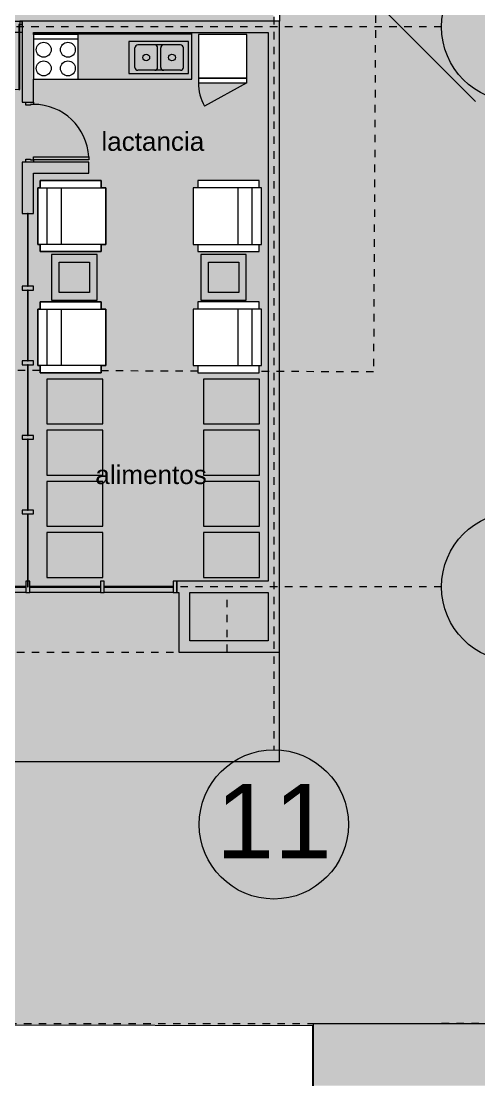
# Model space of a CAD drawing. Header units: metres. Extents: x -11.7 to 73.2, y 41.7 to 99.3.
# Drawn here: x 51 to 57.13, y 41.66 to 55.92 of the extents above; entities that cross this region are included whole.
import ezdxf

# ---------------------------------------------------------------- set-up
doc = ezdxf.new("R2010")
doc.units = ezdxf.units.M
for name, pattern in [('Dash dot', [0.015875, 0.00635, -0.004763, 0, -0.004763]), ('LíneaDeRejilla', [0.021, 0.012, -0.003, 0.003, -0.003]), ('Oculto', [0.006, 0.004, -0.002]), ('Overhead', [0.004, 0.0025, -0.0015])]:
    doc.linetypes.add(name, pattern=pattern)
for name, color, linetype, lineweight in [('A-DETL', 3, 'Continuous', 5), ('A-DETL-3', 151, 'Continuous', 5), ('A-DETL-GENF', 92, 'Continuous', 5), ('A-DETL-LNOC', 90, 'Oculto', 5), ('A-FLOR-PROY', 1, 'Overhead', 5), ('A-GLAZ-CURT', 52, 'Continuous', 9), ('A-GLAZ-CWMG', 51, 'Continuous', 13), ('A-MUEB', 31, 'Continuous', 5), ('A-MURO', 113, 'Continuous', 9), ('A-MURO-ACHU', 111, 'Continuous', 9), ('A-PISO', 51, 'Continuous', 9), ('A-PISO-ACHU', 8, 'Continuous', 9), ('A-PUER', 31, 'Continuous', 5), ('A-PUER-MARC', 31, 'Continuous', 9), ('A-TEXT-NOTA', 2, 'Continuous', 5), ('A-VENT-CORT', 52, 'Continuous', 5), ('A-VENT-CORT-MARC', 51, 'Continuous', 5), ('A-WALL', 113, 'Continuous', 18), ('I-MOBI', 30, 'Continuous', 5), ('S-REJI', 1, 'Continuous', 5), ('S-REJI-IDEN', 1, 'Continuous', 5)]:
    doc.layers.add(name, color=color, linetype=linetype, lineweight=lineweight)
doc.styles.add('Arial_2', font='Arial.ttf', dxfattribs={"height": 1})
doc.styles.add('Arial_3', font='Arial.ttf', dxfattribs={"height": 0.25})

# ---------------------------------------------------------------- blocks, each defined once
blk = doc.blocks.new('PuertaVentana-Batiente-2Cuerpos-ConDivisionHorizontal - 1800x2000 - Division 80-1717527-Nivel 1')
at = {"layer": 'A-PUER'}
for p, q in [((-0.855, 0.84), (-0.87, 0.84)), ((-0.87, 0.84), (-0.87, -0.03)), ((-0.855, -0.03), (-0.855, 0.84)), ((0.855, -0.03), (0.855, 0.84)), ((0.855, 0.84), (0.87, 0.84)), ((0.87, 0.84), (0.87, -0.03)), ((-0.9, -0.03), (-0.9, -0.075)), ((-0.87, -0.03), (-0.9, -0.03)), ((-0.9, -0.075), (-0.87, -0.075)), ((-0.87, -0.075), (-0.87, -0.03)), ((-0.87, -0.03), (-0.855, -0.03)), ((0.87, -0.03), (0.855, -0.03)), ((0.87, -0.075), (0.87, -0.03)), ((0.87, -0.03), (0.9, -0.03)), ((0.9, -0.075), (0.87, -0.075)), ((0.9, -0.03), (0.9, -0.075))]:
    blk.add_line(p, q, dxfattribs=at)
for centre, start, end in [((-0.87, -0.03), 360, 89.0121), ((0.87, -0.03), 90.9879, 180)]:
    blk.add_arc(centre, 0.87, start, end, dxfattribs=at)
blk = doc.blocks.new('M_Counter Top - 600mm Depth-1711526-Nivel 1')
at = {"layer": 'A-MUEB'}
for p, q in [((0.925, -0.625), (0.925, 0)), ((-1.2, -0.019), (0.925, -0.019)), ((-0.6, -0.625), (0.925, -0.625))]:
    blk.add_line(p, q, dxfattribs=at)
blk = doc.blocks.new('Panel de sistema - Vidrio-10-1633849-Nivel 1')
at = {"layer": 'A-GLAZ-CURT'}
for p, q in [((0.463, 0.005), (-0.463, 0.005)), ((-0.463, 0.005), (-0.463, -0.005)), ((0.463, -0.005), (0.463, 0.005)), ((-0.463, -0.005), (0.463, -0.005))]:
    blk.add_line(p, q, dxfattribs=at)
blk = doc.blocks.new('Panel de sistema - Vidrio-10-1633758-Nivel 1')
at = {"layer": 'A-GLAZ-CURT'}
for p, q in [((0.475, 0.005), (-0.475, 0.005)), ((-0.475, 0.005), (-0.475, -0.005)), ((0.475, -0.005), (0.475, 0.005)), ((-0.475, -0.005), (0.475, -0.005))]:
    blk.add_line(p, q, dxfattribs=at)
blk = doc.blocks.new('Montante rectangular - 50x150-1633746-Nivel 1')
at = {"layer": 'A-GLAZ-CWMG'}
for p, q in [((-0.025, 0.075), (0.025, 0.075)), ((-0.025, -0.075), (-0.025, 0.075)), ((0.025, 0.075), (0.025, -0.075)), ((0.025, -0.075), (-0.025, -0.075))]:
    blk.add_line(p, q, dxfattribs=at)
blk = doc.blocks.new('Montante rectangular - 50x150-1633851-Nivel 1')
at = {"layer": 'A-GLAZ-CWMG'}
for p, q in [((0, 0.075), (-0.05, 0.075)), ((-0.05, 0.075), (-0.05, -0.075)), ((0, -0.075), (0, 0.075)), ((-0.05, -0.075), (0, -0.075))]:
    blk.add_line(p, q, dxfattribs=at)
blk = doc.blocks.new('Panel de sistema - Vidrio-10-1717792-Nivel 1')
at = {"layer": 'A-GLAZ-CURT'}
for p, q in [((0.4875, 0.005), (-0.4875, 0.005)), ((-0.4875, 0.005), (-0.4875, -0.005)), ((0.4875, -0.005), (0.4875, 0.005)), ((-0.4875, -0.005), (0.4875, -0.005))]:
    blk.add_line(p, q, dxfattribs=at)
blk = doc.blocks.new('Panel de sistema - Vidrio-10-1726964-Nivel 1')
at = {"layer": 'A-GLAZ-CURT'}
for p, q in [((0.475, 0.005), (-0.475, 0.005)), ((-0.475, 0.005), (-0.475, -0.005)), ((0.475, -0.005), (0.475, 0.005)), ((-0.475, -0.005), (0.475, -0.005))]:
    blk.add_line(p, q, dxfattribs=at)
blk = doc.blocks.new('Panel de sistema - Vidrio-10-1717812-Nivel 1')
at = {"layer": 'A-GLAZ-CURT'}
for p, q in [((0.475, 0.005), (-0.475, 0.005)), ((-0.475, 0.005), (-0.475, -0.005)), ((0.475, -0.005), (0.475, 0.005)), ((-0.475, -0.005), (0.475, -0.005))]:
    blk.add_line(p, q, dxfattribs=at)
blk = doc.blocks.new('Montante rectangular - 50x150-1717739-Nivel 1')
at = {"layer": 'A-GLAZ-CWMG'}
for p, q in [((-0.025, 0.075), (0.025, 0.075)), ((-0.025, -0.075), (-0.025, 0.075)), ((0.025, 0.075), (0.025, -0.075)), ((0.025, -0.075), (-0.025, -0.075))]:
    blk.add_line(p, q, dxfattribs=at)
blk = doc.blocks.new('Puerta-Batiente-HojaEnCelosia - 800x2200-1053515-Nivel 1')
at = {"layer": 'A-PUER'}
for p, q in [((-0.372, -0.819), (-0.372, -0.075)), ((-0.372, -0.075), (-0.332, -0.075)), ((-0.332, -0.075), (-0.332, -0.819)), ((-0.332, -0.819), (-0.372, -0.819))]:
    blk.add_line(p, q, dxfattribs=at)
blk.add_arc((-0.372, -0.075), 0.744, 273.0819, 0, dxfattribs=at)
at = {"layer": 'A-PUER-MARC'}
for p, q in [((-0.4, 0.025), (-0.36, 0.025)), ((-0.4, -0.075), (-0.4, 0.025)), ((-0.36, 0.025), (-0.36, -0.035)), ((0.36, 0.025), (0.4, 0.025)), ((0.36, -0.035), (0.36, 0.025)), ((0.4, 0.025), (0.4, -0.075)), ((-0.372, -0.075), (-0.4, -0.075)), ((-0.372, -0.035), (-0.372, -0.075)), ((-0.36, -0.035), (-0.372, -0.035)), ((0.372, -0.035), (0.36, -0.035)), ((0.372, -0.075), (0.372, -0.035)), ((0.4, -0.075), (0.372, -0.075))]:
    blk.add_line(p, q, dxfattribs=at)
blk = doc.blocks.new('M_Table-Coffee - 0610 x 0610 x 0610mm-1730185-Nivel 1')
at = {"layer": 'I-MOBI'}
for p, q in [((0.323, 0.4), (-0.287, 0.4)), ((-0.287, 0.4), (-0.287, -0.21)), ((-0.185, -0.108), (-0.185, 0.299)), ((-0.185, 0.299), (0.222, 0.299)), ((0.222, 0.299), (0.222, -0.108)), ((0.323, -0.21), (0.323, 0.4)), ((0.222, -0.108), (-0.185, -0.108)), ((-0.287, -0.21), (0.323, -0.21))]:
    blk.add_line(p, q, dxfattribs=at)
blk = doc.blocks.new('M_ Estufa 1 2D - M_ Estufa 1 2D-1707320-Nivel 1')
at = {"layer": 'A-DETL-GENF'}
for p, q in [((0.3, 0.359), (-0.3, 0.359)), ((-0.3, 0.359), (-0.3, -0.241)), ((-0.3, 0.3), (0.3, 0.3)), ((0.3, -0.241), (0.3, 0.359)), ((-0.3, -0.241), (0.3, -0.241))]:
    blk.add_line(p, q, dxfattribs=at)
for centre in [(-0.162, 0.153), (0.162, 0.153), (-0.162, -0.097), (0.162, -0.097)]:
    blk.add_circle(centre, 0.1, dxfattribs=at)
blk = doc.blocks.new('M- Nevera - 2D - M- Nevera - 2D-1708126-Nivel 1')
at = {"layer": 'A-DETL-GENF'}
for p, q in [((0.308, 0.359), (-0.342, 0.359)), ((-0.342, 0.359), (-0.342, -0.291)), ((0.308, -0.291), (0.308, 0.359)), ((-0.342, -0.225), (0.308, -0.225)), ((-0.342, -0.23), (0.308, -0.23)), ((-0.342, -0.291), (0.308, -0.291)), ((0.308, -0.291), (-0.263, -0.602))]:
    blk.add_line(p, q, dxfattribs=at)
blk.add_arc((0.308, -0.291), 0.65, 180, 208.6602, dxfattribs=at)
blk = doc.blocks.new('M_Poceta SOCODA Doble 80x43 2d_ - M_Poceta SOCODA Doble 80x43 2d_-1708564-Nivel 1')
at = {"layer": 'A-DETL-GENF'}
for p, q in [((0.8, 0.43), (0, 0.43)), ((0, 0.43), (0, 0)), ((0.8, 0), (0.8, 0.43)), ((0.069, 0.348), (0.069, 0.086)), ((0.109, 0.386), (0.333, 0.386)), ((0.333, 0.386), (0.454, 0.386)), ((0.373, 0.348), (0.373, 0.086)), ((0.414, 0.348), (0.414, 0.086)), ((0.454, 0.386), (0.678, 0.386)), ((0.718, 0.348), (0.718, 0.086)), ((0, 0), (0.8, 0)), ((0.109, 0.047), (0.333, 0.047)), ((0.333, 0.047), (0.454, 0.047)), ((0.454, 0.047), (0.678, 0.047))]:
    blk.add_line(p, q, dxfattribs=at)
for centre in [(0.222, 0.216), (0.567, 0.216)]:
    blk.add_circle(centre, 0.045, dxfattribs=at)
for centre, start, end in [((0.109, 0.346), 90, 178.4111), ((0.333, 0.346), 1.5889, 90), ((0.454, 0.346), 90, 178.4111), ((0.678, 0.346), 1.5889, 90), ((0.109, 0.087), 181.5889, 270), ((0.333, 0.087), 270, 358.4111), ((0.454, 0.087), 181.5889, 270), ((0.678, 0.087), 270, 358.4111)]:
    blk.add_arc(centre, 0.04, start, end, dxfattribs=at)
blk = doc.blocks.new('PoltronaTipo02-Planta - PoltronaTipo02-Planta-950186-Nivel 1')
at = {"layer": 'A-DETL-GENF'}
for p, q in [((0.379, 0.458), (-0.379, 0.458)), ((-0.379, 0.458), (-0.379, 0.426)), ((0.379, 0.458), (-0.379, 0.458)), ((-0.379, 0.458), (-0.379, -0.458)), ((0.379, 0.426), (0.379, 0.458)), ((0.379, -0.458), (0.379, 0.458)), ((-0.379, 0.426), (-0.474, 0.426)), ((-0.474, 0.426), (-0.474, -0.395)), ((-0.379, 0.426), (-0.474, 0.426)), ((-0.474, 0.426), (-0.474, -0.395)), ((0.379, 0.332), (-0.379, 0.332)), ((0.474, 0.426), (0.379, 0.426)), ((0.474, 0.426), (0.379, 0.426)), ((0.474, -0.395), (0.474, 0.426)), ((0.474, -0.395), (0.474, 0.426)), ((-0.379, 0.142), (0.379, 0.142)), ((-0.474, -0.395), (-0.379, -0.395)), ((-0.474, -0.395), (-0.379, -0.395)), ((-0.379, -0.395), (-0.379, -0.458)), ((0.379, -0.458), (0.379, -0.395)), ((0.379, -0.395), (0.474, -0.395)), ((0.379, -0.395), (0.474, -0.395)), ((-0.379, -0.458), (0.379, -0.458)), ((-0.379, -0.458), (0.379, -0.458))]:
    blk.add_line(p, q, dxfattribs=at)
blk = doc.blocks.new('PoltronaTipo02-Planta - PoltronaTipo02-Planta-1728848-Nivel 1')
at = {"layer": 'A-DETL-GENF'}
for p, q in [((0.379, 0.458), (-0.379, 0.458)), ((-0.379, 0.458), (-0.379, 0.395)), ((-0.379, -0.458), (-0.379, 0.458)), ((-0.379, 0.458), (0.379, 0.458)), ((0.379, 0.395), (0.379, 0.458)), ((0.379, 0.458), (0.379, -0.458)), ((-0.379, 0.395), (-0.474, 0.395)), ((-0.474, 0.395), (-0.474, -0.426)), ((-0.474, -0.426), (-0.474, 0.395)), ((-0.474, 0.395), (-0.379, 0.395)), ((0.474, 0.395), (0.379, 0.395)), ((0.379, 0.395), (0.474, 0.395)), ((0.474, -0.426), (0.474, 0.395)), ((0.474, 0.395), (0.474, -0.426)), ((-0.379, -0.142), (0.379, -0.142)), ((-0.474, -0.426), (-0.379, -0.426)), ((-0.379, -0.426), (-0.474, -0.426)), ((0.379, -0.332), (-0.379, -0.332)), ((-0.379, -0.426), (-0.379, -0.458)), ((0.379, -0.458), (0.379, -0.426)), ((0.379, -0.426), (0.474, -0.426)), ((0.474, -0.426), (0.379, -0.426)), ((-0.379, -0.458), (0.379, -0.458)), ((0.379, -0.458), (-0.379, -0.458))]:
    blk.add_line(p, q, dxfattribs=at)
blk = doc.blocks.new('Grid - 4mm-563819-Nivel 1')
at = {"layer": 'S-REJI-IDEN'}
blk.add_circle((0, 0), 0.004, dxfattribs=at)

msp = doc.modelspace()

# ---------------------------------------------------------------- hatches: boundary and pattern name
at = {"layer": 'A-DETL-GENF'}
for color, points in [(10, [(51.012, 55.917), (54.381, 55.919), (54.381, 73.997), (49.207, 71.088), (47.969, 73.285), (26.695, 61.379), (27.997, 59.062), (49.236, 71.036), (49.236, 55.917), (49.279, 55.917)]), (7, [(50.987, 51.532), (51.012, 51.532), (51.012, 52.132), (49.912, 52.132), (49.912, 51.532)]), (31, [(52.092, 50.525), (52.092, 51.125), (51.342, 51.125), (51.342, 50.525), (52.016, 50.525)]), (31, [(53.442, 50.525), (54.192, 50.525), (54.192, 51.125), (53.442, 51.125)]), (7, [(49.912, 50.296), (51.012, 50.296), (51.012, 50.896), (49.912, 50.896)]), (31, [(51.342, 49.839), (52.092, 49.839), (52.092, 50.439), (51.342, 50.439), (51.342, 50.25)]), (31, [(54.016, 49.839), (54.192, 49.839), (54.192, 50.439), (53.442, 50.439), (53.442, 49.839)]), (7, [(51.012, 49.696), (51.012, 50.296), (49.912, 50.296), (49.912, 49.696), (50.987, 49.696)]), (31, [(52.092, 49.154), (52.092, 49.754), (51.342, 49.754), (51.342, 49.154), (51.933, 49.154)]), (31, [(54.192, 49.154), (54.192, 49.754), (53.442, 49.754), (53.442, 49.154)]), (7, [(51.012, 48.459), (51.012, 49.059), (49.912, 49.059), (49.912, 48.459), (50.112, 48.459)]), (31, [(51.933, 48.468), (52.092, 48.468), (52.092, 49.068), (51.342, 49.068), (51.342, 48.468)]), (31, [(54.192, 48.468), (54.192, 49.068), (53.442, 49.068), (53.442, 48.468)])]:
    msp.add_hatch(color=color, dxfattribs=at).paths.add_polyline_path(points, flags=0)
h = msp.add_hatch(color=7, dxfattribs=at)
h.paths.add_polyline_path([(42.196, 48.267), (53.087, 48.267), (53.087, 48.417), (54.311, 48.417), (54.311, 55.767), (51.162, 55.767), (51.162, 55.742), (51.762, 55.742), (51.762, 55.142), (51.162, 55.142), (51.162, 54.832), (51.012, 54.832), (51.012, 55.917), (49.212, 55.917), (49.212, 54.832), (49.062, 54.832), (49.062, 55.767), (47.562, 55.767), (47.562, 53.932), (49.062, 53.932), (49.062, 54.032), (49.212, 54.032), (49.212, 53.367), (46.012, 53.367), (46.012, 54.117), (46.162, 54.117), (46.162, 53.517), (47.412, 53.517), (47.412, 55.767), (42.996, 55.767), (42.996, 55.917), (42.076, 55.917), (42.076, 48.267)], flags=0)
h.paths.add_polyline_path([(46.012, 48.387), (45.612, 48.387), (45.612, 52.342), (46.012, 52.342), (46.012, 48.417)], flags=0)
h.paths.add_polyline_path([(48.675, 48.459), (48.675, 49.059), (49.775, 49.059), (49.775, 48.459), (49.062, 48.459)], flags=0)
h.paths.add_polyline_path([(50.062, 48.459), (49.912, 48.459), (49.912, 49.059), (51.012, 49.059), (51.012, 48.459), (50.112, 48.459)], flags=0)
h.paths.add_polyline_path([(54.192, 48.468), (53.442, 48.468), (53.442, 49.068), (54.192, 49.068), (54.192, 48.507)], flags=0)
h.paths.add_polyline_path([(52.062, 48.468), (51.342, 48.468), (51.342, 49.068), (52.092, 49.068), (52.092, 48.468)], flags=0)
h.paths.add_polyline_path([(51.342, 49.154), (51.342, 49.754), (52.092, 49.754), (52.092, 49.154), (51.406, 49.154)], flags=0)
h.paths.add_polyline_path([(53.442, 49.154), (53.442, 49.754), (54.192, 49.754), (54.192, 49.154)], flags=0)
h.paths.add_polyline_path([(49.775, 49.696), (48.675, 49.696), (48.675, 50.896), (49.775, 50.896), (49.775, 50.296)], flags=0)
h.paths.add_polyline_path([(51.012, 49.696), (49.912, 49.696), (49.912, 50.896), (51.012, 50.896), (51.012, 50.296)], flags=0)
h.paths.add_polyline_path([(53.442, 49.839), (53.442, 50.439), (54.192, 50.439), (54.192, 49.839), (54.016, 49.839)], flags=0)
h.paths.add_polyline_path([(51.342, 49.839), (51.342, 50.439), (52.092, 50.439), (52.092, 49.839), (51.406, 49.839)], flags=0)
h.paths.add_polyline_path([(54.192, 50.525), (53.442, 50.525), (53.442, 51.125), (54.192, 51.125)], flags=0)
h.paths.add_polyline_path([(51.933, 50.525), (51.342, 50.525), (51.342, 51.125), (52.092, 51.125), (52.092, 50.525), (52.016, 50.525)], flags=0)
h.paths.add_polyline_path([(51.251, 51.209), (51.251, 51.304), (51.22, 51.304), (51.22, 52.062), (51.251, 52.062), (51.251, 52.157), (52.072, 52.157), (52.072, 52.062), (52.135, 52.062), (52.135, 51.304), (52.072, 51.304), (52.072, 51.209), (51.342, 51.209)], flags=0)
h.paths.add_polyline_path([(54.016, 51.209), (53.367, 51.209), (53.367, 51.304), (53.304, 51.304), (53.304, 52.062), (53.367, 52.062), (53.367, 52.157), (54.188, 52.157), (54.188, 52.062), (54.219, 52.062), (54.219, 51.304), (54.188, 51.304), (54.188, 51.209)], flags=0)
h.paths.add_polyline_path([(49.246, 51.532), (48.675, 51.532), (48.675, 52.132), (49.775, 52.132), (49.775, 51.532)], flags=0)
h.paths.add_polyline_path([(49.912, 51.532), (49.912, 52.132), (51.012, 52.132), (51.012, 51.532), (50.987, 51.532)], flags=0)
h.paths.add_polyline_path([(54.094, 52.835), (53.367, 52.835), (53.367, 52.929), (53.304, 52.929), (53.304, 53.687), (53.367, 53.687), (53.367, 53.782), (54.188, 53.782), (54.188, 53.687), (54.219, 53.687), (54.219, 52.929), (54.188, 52.929), (54.188, 52.835)], flags=0)
h.paths.add_polyline_path([(52.064, 52.835), (51.251, 52.835), (51.251, 52.929), (51.22, 52.929), (51.22, 53.687), (51.251, 53.687), (51.251, 53.782), (52.072, 53.782), (52.072, 53.687), (52.135, 53.687), (52.135, 52.929), (52.072, 52.929), (52.072, 52.835)], flags=0)
h.paths.add_polyline_path([(51.082, 53.342), (51.012, 53.342), (51.012, 54.032), (51.906, 54.032), (51.906, 53.882), (51.162, 53.882), (51.162, 53.342), (51.092, 53.342)], flags=0)
h.paths.add_polyline_path([(43.949, 53.367), (42.196, 53.367), (42.196, 54.117), (45.086, 54.117), (45.086, 53.367), (43.973, 53.367)], flags=0)
h.paths.add_polyline_path([(54.016, 55.092), (53.374, 55.092), (53.374, 55.742), (54.024, 55.742), (54.024, 55.092)], flags=0)
h.paths.add_polyline_path([(48.685, 55.096), (47.773, 55.096), (47.773, 55.696), (48.923, 55.696), (48.923, 55.096)], flags=0)
at = {"layer": 'A-MURO-ACHU'}
h = msp.add_hatch(color=256, dxfattribs=at)
h.paths.add_polyline_path([(42.996, 55.767), (49.212, 55.767), (49.212, 55.917), (42.996, 55.917)], flags=0)
h.paths.add_polyline_path([(54.311, 55.767), (54.461, 55.767), (54.461, 55.917), (51.012, 55.917), (51.012, 55.767), (53.287, 55.767)], flags=0)
h = msp.add_hatch(color=256, dxfattribs=at)
h.paths.add_polyline_path([(51.012, 53.342), (51.162, 53.342), (51.162, 54.032), (51.012, 54.032), (51.012, 53.882)], flags=0)
h.paths.add_polyline_path([(51.162, 54.832), (51.162, 55.767), (51.012, 55.767), (51.012, 54.832)], flags=0)
for points in [[(54.311, 47.467), (54.461, 47.467), (54.461, 55.767), (54.311, 55.767), (54.311, 47.617)], [(51.406, 53.882), (51.906, 53.882), (51.906, 54.032), (51.162, 54.032), (51.162, 53.882)], [(54.311, 48.267), (54.311, 48.417), (53.087, 48.417), (53.087, 48.267), (53.261, 48.267)], [(53.261, 47.467), (53.261, 48.267), (53.111, 48.267), (53.111, 47.467)], [(54.311, 47.467), (54.311, 47.617), (53.261, 47.617), (53.261, 47.467)]]:
    msp.add_hatch(color=256, dxfattribs=at).paths.add_polyline_path(points, flags=0)
at = {"layer": 'A-PISO-ACHU'}
h = msp.add_hatch(color=256, dxfattribs=at)
h.paths.add_polyline_path([(-5.714, 41.658), (19.599, 41.658), (19.605, 42.464), (40.933, 42.478), (40.946, 41.658), (44.914, 41.658), (44.914, 42.48), (49.914, 42.481), (49.914, 42.473), (54.904, 42.467), (54.904, 41.658), (54.914, 41.658), (54.914, 42.487), (58.671, 42.49), (57.849, 43.512), (57.759, 43.633), (57.679, 43.76), (57.608, 43.893), (57.547, 44.031), (57.497, 44.173), (57.458, 44.319), (57.43, 44.467), (57.413, 44.616), (57.408, 44.767), (57.416, 57.285), (57.416, 79.65), (59.917, 86.617), (59.925, 86.624), (59.917, 86.63), (59.917, 92.022), (59.937, 92.025), (59.938, 92.176), (59.913, 92.171), (59.911, 92.211), (59.893, 92.408), (59.857, 92.628), (59.826, 92.772), (59.775, 92.954), (59.72, 93.115), (59.744, 93.126), (59.671, 93.306), (59.587, 93.481), (59.489, 93.654), (59.488, 93.656), (59.386, 93.814), (59.271, 93.971), (59.146, 94.12), (59.012, 94.261), (58.87, 94.394), (58.719, 94.517), (58.562, 94.631), (58.397, 94.735), (58.227, 94.828), (58.05, 94.911), (57.87, 94.983), (57.685, 95.043), (57.496, 95.092), (57.305, 95.129), (57.079, 95.156), (56.886, 95.167), (56.707, 95.167), (56.506, 95.154), (56.311, 95.129), (56.119, 95.092), (55.93, 95.043), (55.744, 94.983), (55.563, 94.911), (55.393, 94.831), (25.532, 78.496), (-2.224, 62.875), (-2.521, 62.641), (-2.81, 62.398), (-3.092, 62.145), (-3.365, 61.884), (-3.63, 61.615), (-3.887, 61.338), (-4.184, 60.991), (-4.425, 60.691), (-4.656, 60.384), (-4.861, 60.093), (-5.072, 59.772), (-5.273, 59.444), (-5.464, 59.111), (-5.601, 58.856), (-5.77, 58.518), (-5.928, 58.175), (-6.075, 57.827), (-6.227, 57.429), (-6.336, 57.118), (26.988, 75.873), (54.461, 90.902), (54.461, 90.864), (54.482, 90.875), (54.482, 87.45), (54.461, 87.439), (54.461, 46.001), (-5.712, 46.001)], flags=0)
h.paths.add_polyline_path([(67.406, 45.89), (67.409, 50.912), (73.16, 50.909), (73.16, 51.904), (68.416, 51.907), (68.415, 93.643), (68.405, 93.658), (68.398, 93.655), (66.287, 95.202), (66.248, 95.297), (66.229, 95.323), (66.151, 95.451), (66.084, 95.584), (66.026, 95.722), (65.979, 95.864), (65.943, 96.009), (65.938, 96.009), (65.891, 96.157), (65.918, 96.156), (65.916, 97.029), (65.889, 97.163), (69.835, 99.325), (65.321, 99.325), (65.213, 99.199), (65.126, 99.017), (65.053, 98.836), (64.992, 98.651), (64.944, 98.462), (64.907, 98.27), (64.884, 98.083), (64.892, 96.089), (64.918, 95.908), (64.958, 95.718), (65.01, 95.53), (65.075, 95.346), (65.151, 95.167), (65.238, 94.993), (65.337, 94.825), (65.447, 94.664), (65.566, 94.511), (67.438, 93.14), (67.412, 55.141), (65.53, 53.447), (65.421, 53.313), (65.321, 53.172), (65.231, 53.023), (65.157, 52.879), (65.108, 52.773), (65.051, 52.623), (65.004, 52.469), (64.968, 52.313), (64.941, 52.154), (64.926, 51.995), (64.92, 50.253), (64.92, 49.186), (64.917, 49.186), (64.913, 47.95), (64.976, 47.772), (65.051, 47.597), (65.137, 47.428), (65.233, 47.265), (65.34, 47.108), (65.456, 46.957), (65.581, 46.815), (65.715, 46.681), (65.858, 46.555), (66.008, 46.439), (66.165, 46.333), (66.328, 46.236), (66.498, 46.151), (66.672, 46.076), (66.851, 46.012), (67.033, 45.96), (67.218, 45.919)], flags=0)
h.paths.add_polyline_path([(20.152, 57.717), (49.236, 57.717), (49.236, 71.036), (27.997, 59.062), (26.695, 61.379), (20.172, 57.728)], flags=0)
h.paths.add_polyline_path([(-9.942, 67.27), (-9.634, 67.277), (-9.331, 67.295), (-9.026, 67.325), (-8.723, 67.366), (-8.422, 67.419), (22.136, 84.617), (49.022, 99.325), (42.771, 99.325), (20.68, 87.24), (-11.749, 68.989), (-11.749, 67.478), (-11.725, 67.475), (-11.434, 67.435), (-11.123, 67.378), (-10.839, 67.317), (-10.554, 67.291), (-10.248, 67.275)], flags=0)
h = msp.add_hatch(color=256, dxfattribs=at)
h.paths.add_polyline_path([(36.012, 46.001), (54.461, 46.001), (54.461, 47.467), (53.111, 47.467), (53.111, 48.267), (31.566, 48.267), (31.566, 48.252), (28.891, 48.252), (28.891, 48.267), (19.841, 48.267), (19.841, 48.252), (17.216, 48.252), (17.216, 48.267), (12.185, 48.267), (12.185, 47.467), (10.835, 47.468), (10.835, 49.341), (7.078, 47.231), (1.251, 57.627), (54.482, 87.45), (54.482, 90.875), (26.928, 75.839), (-5.708, 57.472), (-5.685, 46.001), (30.706, 46.001)], flags=0)
h.paths.add_polyline_path([(54.311, 47.617), (54.311, 48.267), (53.261, 48.267), (53.261, 47.617)], flags=0)
msp.add_hatch(color=256, dxfattribs=at).paths.add_polyline_path([(57.411, 41.658), (59.343, 41.658), (58.671, 42.49), (54.914, 42.487), (54.914, 41.658), (57.24, 41.658)], flags=0)

# ---------------------------------------------------------------- linework, layer by layer
at = {"layer": 'A-DETL', "linetype": 'Dash dot'}
for p, q in [((55.972, 96.396), (55.722, 51.22)), ((51.251, 51.237), (46.012, 51.257)), ((53.367, 51.229), (52.072, 51.234)), ((55.722, 51.22), (54.188, 51.226))]:
    msp.add_line(p, q, dxfattribs=at)
at = {"layer": 'A-DETL-3'}
for p, q in [((57.089, 54.844), (55.517, 56.416)), ((51.342, 51.125), (51.342, 50.525)), ((52.092, 51.125), (51.342, 51.125)), ((52.092, 50.525), (52.092, 51.125)), ((53.442, 51.125), (53.442, 50.525)), ((54.192, 51.125), (53.442, 51.125)), ((54.192, 50.525), (54.192, 51.125)), ((51.342, 50.525), (52.092, 50.525)), ((53.442, 50.525), (54.192, 50.525)), ((51.342, 50.439), (51.342, 49.839)), ((52.092, 50.439), (51.342, 50.439)), ((52.092, 49.839), (52.092, 50.439)), ((53.442, 50.439), (53.442, 49.839)), ((54.192, 50.439), (53.442, 50.439)), ((54.192, 49.839), (54.192, 50.439)), ((51.342, 49.839), (52.092, 49.839)), ((53.442, 49.839), (54.192, 49.839)), ((51.342, 49.754), (51.342, 49.154)), ((52.092, 49.754), (51.342, 49.754)), ((52.092, 49.154), (52.092, 49.754)), ((53.442, 49.754), (53.442, 49.154)), ((54.192, 49.754), (53.442, 49.754)), ((54.192, 49.154), (54.192, 49.754)), ((51.342, 49.154), (52.092, 49.154)), ((51.342, 49.068), (51.342, 48.468)), ((52.092, 49.068), (51.342, 49.068)), ((52.092, 48.468), (52.092, 49.068)), ((53.442, 49.154), (54.192, 49.154)), ((53.442, 49.068), (53.442, 48.468)), ((54.192, 49.068), (53.442, 49.068)), ((54.192, 48.468), (54.192, 49.068)), ((51.342, 48.468), (52.092, 48.468)), ((53.442, 48.468), (54.192, 48.468))]:
    msp.add_line(p, q, dxfattribs=at)
at = {"layer": 'A-DETL-LNOC'}
msp.add_line((58.735, 42.491), (19.697, 42.464), dxfattribs=at)
at = {"layer": 'A-FLOR-PROY'}
for p, q in [((53.761, 47.467), (53.761, 48.267)), ((12.141, 47.467), (53.761, 47.467))]:
    msp.add_line(p, q, dxfattribs=at)
at = {"layer": 'A-MURO'}
for p, q in [((49.212, 55.917), (51.012, 55.917)), ((51.012, 55.767), (49.212, 55.767))]:
    msp.add_line(p, q, dxfattribs=at)
at = {"layer": 'A-PISO'}
for p, q in [((54.461, 74.042), (54.461, 55.917)), ((51.062, 48.267), (50.112, 48.267)), ((52.062, 48.267), (51.112, 48.267)), ((53.037, 48.267), (52.112, 48.267)), ((54.461, 46.001), (54.461, 47.467)), ((-5.712, 46.001), (54.461, 46.001)), ((49.914, 42.473), (54.904, 42.467)), ((54.904, 42.467), (54.903, 41.658)), ((58.673, 42.49), (54.914, 42.487)), ((54.914, 42.487), (54.914, 41.658))]:
    msp.add_line(p, q, dxfattribs=at)
at = {"layer": 'A-WALL'}
for p, q in [((54.461, 55.917), (51.012, 55.917)), ((51.012, 55.917), (51.012, 54.832)), ((54.461, 47.467), (54.461, 55.917)), ((51.162, 55.767), (54.311, 55.767)), ((51.162, 55.742), (51.162, 55.767)), ((54.311, 55.767), (54.311, 48.417)), ((51.162, 54.832), (51.162, 55.142)), ((51.012, 54.832), (51.162, 54.832)), ((51.012, 54.032), (51.012, 53.342)), ((51.906, 54.032), (51.012, 54.032)), ((51.906, 53.882), (51.906, 54.032)), ((51.162, 53.342), (51.162, 53.882)), ((51.162, 53.882), (51.906, 53.882)), ((51.012, 53.342), (51.162, 53.342)), ((54.311, 48.417), (53.087, 48.417)), ((53.087, 48.417), (53.087, 48.267)), ((53.087, 48.267), (53.111, 48.267)), ((53.111, 48.267), (53.111, 47.467)), ((53.261, 48.267), (54.311, 48.267)), ((53.261, 47.617), (53.261, 48.267)), ((54.311, 48.267), (54.311, 47.617)), ((54.311, 47.617), (53.261, 47.617)), ((53.111, 47.467), (54.461, 47.467))]:
    msp.add_line(p, q, dxfattribs=at)
at = {"layer": 'S-REJI', "linetype": 'LíneaDeRejilla'}
for p, q in [((54.386, 86.575), (54.386, 52.409)), ((56.634, 55.842), (50.384, 55.842)), ((54.386, 52.409), (54.386, 46.159)), ((56.634, 48.342), (50.384, 48.342))]:
    msp.add_line(p, q, dxfattribs=at)

# ---------------------------------------------------------------- block references
at = {"layer": 'A-DETL-GENF'}
for name, p in [('M_ Estufa 1 2D - M_ Estufa 1 2D-1707320-Nivel 1', (51.462, 55.383)), ('M- Nevera - 2D - M- Nevera - 2D-1708126-Nivel 1', (53.717, 55.383))]:
    msp.add_blockref(name, p, dxfattribs=at)
for name, p, rotation in [('M_Poceta SOCODA Doble 80x43 2d_ - M_Poceta SOCODA Doble 80x43 2d_-1708564-Nivel 1', (53.242, 55.647), 180), ('PoltronaTipo02-Planta - PoltronaTipo02-Planta-1728848-Nivel 1', (51.677, 53.308), 270.0000000000005), ('PoltronaTipo02-Planta - PoltronaTipo02-Planta-950186-Nivel 1', (53.761, 53.308), 269.9999999999995), ('PoltronaTipo02-Planta - PoltronaTipo02-Planta-1728848-Nivel 1', (51.677, 51.683), 270.0000000000005), ('PoltronaTipo02-Planta - PoltronaTipo02-Planta-950186-Nivel 1', (53.761, 51.683), 269.9999999999995)]:
    msp.add_blockref(name, p, dxfattribs=dict(at, rotation=rotation))
at = {"layer": 'A-MUEB'}
msp.add_blockref('M_Counter Top - 600mm Depth-1711526-Nivel 1', (52.362, 55.767), dxfattribs=at)
at = {"layer": 'A-PUER'}
for name, p, rotation in [('PuertaVentana-Batiente-2Cuerpos-ConDivisionHorizontal - 1800x2000 - Division 80-1717527-Nivel 1', (50.112, 55.842), 180), ('Puerta-Batiente-HojaEnCelosia - 800x2200-1053515-Nivel 1', (51.087, 54.432), 90)]:
    msp.add_blockref(name, p, dxfattribs=dict(at, rotation=rotation))
at = {"layer": 'A-VENT-CORT'}
for name, p, rotation in [('Panel de sistema - Vidrio-10-1717792-Nivel 1', (51.087, 52.854), 270), ('Panel de sistema - Vidrio-10-1726964-Nivel 1', (51.087, 51.842), 270), ('Panel de sistema - Vidrio-10-1717812-Nivel 1', (51.087, 50.842), 270), ('Panel de sistema - Vidrio-10-1717812-Nivel 1', (51.087, 49.842), 270), ('Panel de sistema - Vidrio-10-1717792-Nivel 1', (51.087, 48.829), 270), ('Panel de sistema - Vidrio-10-1633758-Nivel 1', (50.587, 48.342), 180), ('Panel de sistema - Vidrio-10-1633758-Nivel 1', (51.587, 48.342), 180), ('Panel de sistema - Vidrio-10-1633849-Nivel 1', (52.574, 48.342), 180)]:
    msp.add_blockref(name, p, dxfattribs=dict(at, rotation=rotation))
at = {"layer": 'A-VENT-CORT-MARC', "extrusion": (0, 0, -1), "rotation": 270}
for p in [(-51.087, 52.342), (-51.087, 51.342), (-51.087, 50.342), (-51.087, 49.342)]:
    msp.add_blockref('Montante rectangular - 50x150-1717739-Nivel 1', p, dxfattribs=at)
at = {"layer": 'A-VENT-CORT-MARC', "extrusion": (0, 0, -1)}
for p in [(-51.087, 48.342), (-52.087, 48.342)]:
    msp.add_blockref('Montante rectangular - 50x150-1633746-Nivel 1', p, dxfattribs=at)
at = {"layer": 'A-VENT-CORT-MARC'}
msp.add_blockref('Montante rectangular - 50x150-1633851-Nivel 1', (53.087, 48.342), dxfattribs=at)
at = {"layer": 'I-MOBI'}
for p in [(51.693, 52.392), (53.693, 52.392)]:
    msp.add_blockref('M_Table-Coffee - 0610 x 0610 x 0610mm-1730185-Nivel 1', p, dxfattribs=at)
at = {"layer": 'S-REJI-IDEN', "xscale": 249.9999999999999, "yscale": 249.9999999999999, "zscale": 249.9999999999999}
for p, rotation in [((57.634, 55.842), 90.00000000000004), ((57.634, 48.342), 90.00000000000004), ((54.386, 45.159), 180)]:
    msp.add_blockref('Grid - 4mm-563819-Nivel 1', p, dxfattribs=dict(at, rotation=rotation))

# ---------------------------------------------------------------- texts
at = {"layer": 'A-TEXT-NOTA', "color": 7, "char_height": 0.25, "attachment_point": 1, "style": 'Arial_3'}
for s, insert, width in [('lactancia', (52.074, 54.432), 1.68354), ('alimentos', (51.992, 49.968), 1.78375)]:
    msp.add_mtext(s, dxfattribs=dict(at, insert=insert, width=width))
at = {"layer": 'S-REJI-IDEN', "insert": (54.387, 45.702), "char_height": 1, "width": 1.86088, "attachment_point": 2, "line_spacing_factor": 0.941778, "style": 'Arial_2'}
msp.add_mtext('11', dxfattribs=at)

doc.saveas('drawing.dxf')
